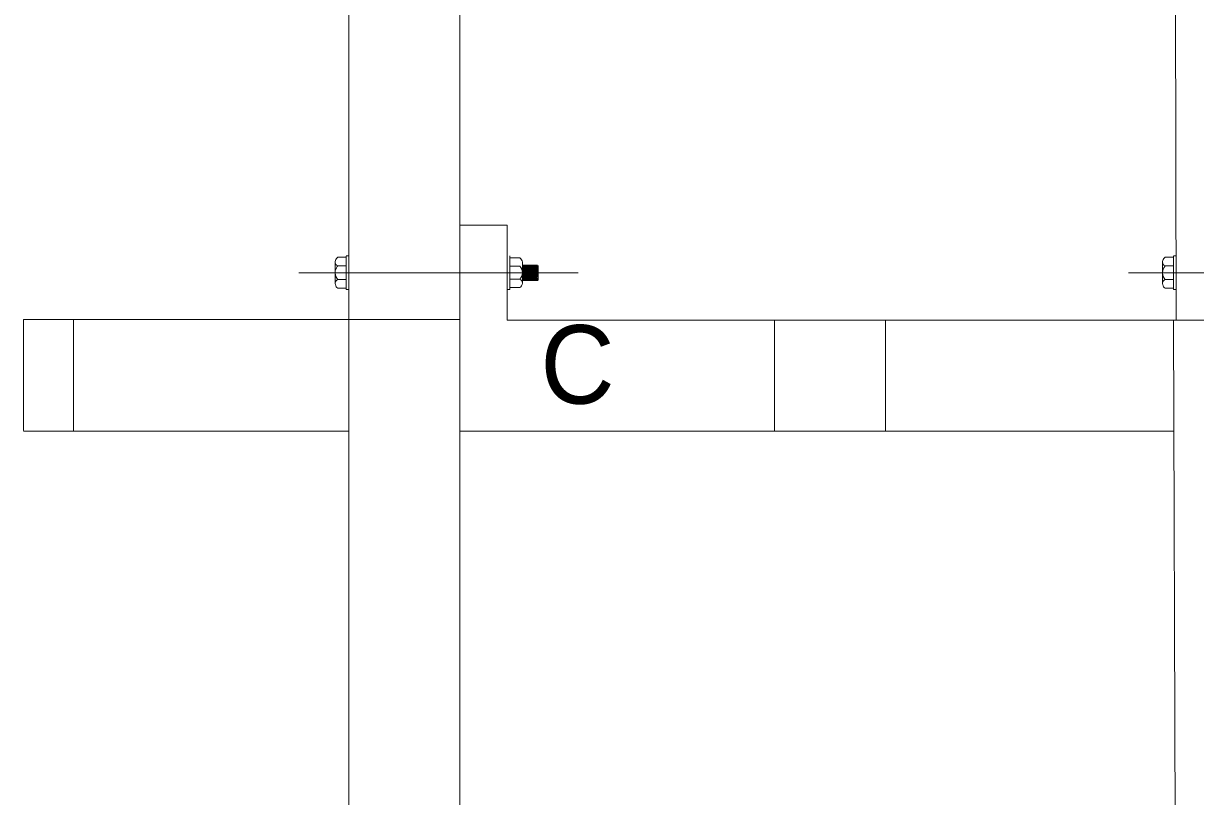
# Model space of a CAD drawing. Units: millimetres at full size, sheet at 1:30; details may follow other scales. Extents: x 300 to 12300, y 300 to 8610.
# Drawn here: x 1430 to 2169, y 3992 to 4480 of the extents above; entities that cross this region are included whole.
import ezdxf
from ezdxf.enums import TextEntityAlignment as Align

# ---------------------------------------------------------------- set-up
doc = ezdxf.new("R2010")
doc.units = ezdxf.units.MM
doc.header["$LTSCALE"] = 30
for name, color, linetype, lineweight in [('ボルト', 7, 'Continuous', 18), ('根太材A', 7, 'Continuous', 18), ('根太材C', 7, 'Continuous', 18)]:
    doc.layers.add(name, color=color, linetype=linetype, lineweight=lineweight)
doc.layers.add('文字', color=7, linetype='Continuous')
doc.styles.add('ＭＳ Ｐゴシック', font='')
doc.styles.get('ＭＳ Ｐゴシック').set_extended_font_data('MS PGothic')

msp = doc.modelspace()

# ---------------------------------------------------------------- linework, layer by layer
at = {"layer": 'ボルト'}
for p, q in [((1626.64, 4329.44), (1626.77, 4330.13)), ((1626.77, 4330.13), (1627.02, 4330.79)), ((1627.02, 4330.79), (1627.37, 4331.39)), ((1627.37, 4331.39), (1627.81, 4331.91)), ((1627.81, 4331.91), (1628.24, 4332.28)), ((1633.64, 4332.28), (1628.24, 4332.28)), ((1633.64, 4333.09), (1635.14, 4333.09)), ((1633.64, 4311.97), (1633.64, 4332.97)), ((1635.14, 4311.97), (1635.14, 4333.09)), ((1735.14, 4311.85), (1735.14, 4333.09)), ((1736.64, 4311.85), (1736.64, 4333.09)), ((1736.64, 4331.84), (1743.01, 4331.84)), ((2148.14, 4329.44), (2148.27, 4330.13)), ((2148.27, 4330.13), (2148.52, 4330.79)), ((2148.52, 4330.79), (2148.87, 4331.39)), ((2148.87, 4331.39), (2149.31, 4331.91)), ((2149.31, 4331.91), (2149.74, 4332.28)), ((2155.14, 4332.28), (2149.74, 4332.28)), ((2155.14, 4333.09), (2156.64, 4333.09)), ((2155.14, 4311.97), (2155.14, 4332.97)), ((2156.64, 4311.97), (2156.64, 4333.09)), ((1779.78, 4322.47), (1603.64, 4322.47)), ((1626.64, 4315.5), (1626.64, 4329.44)), ((1626.65, 4329.16), (1626.64, 4329.44)), ((1626.64, 4322.47), (1626.73, 4323.54)), ((1626.65, 4322.08), (1626.64, 4322.47)), ((1626.73, 4328.65), (1626.65, 4329.16)), ((1626.8, 4321.02), (1626.65, 4322.08)), ((1626.89, 4328.16), (1626.73, 4328.65)), ((1626.73, 4323.54), (1626.99, 4324.58)), ((1627.13, 4327.72), (1626.89, 4328.16)), ((1626.99, 4324.58), (1627.42, 4325.55)), ((1627.45, 4327.32), (1627.13, 4327.72)), ((1627.42, 4325.55), (1627.99, 4326.43)), ((1627.82, 4326.98), (1627.45, 4327.32)), ((1628.24, 4326.72), (1627.82, 4326.98)), ((1627.99, 4326.43), (1628.24, 4326.72)), ((1633.64, 4326.72), (1628.24, 4326.72)), ((1736.64, 4326.53), (1743.01, 4326.53)), ((1744.64, 4329.13), (1744.64, 4315.81)), ((1745.26, 4317.47), (1744.64, 4327.47)), ((1745.89, 4317.47), (1745.26, 4327.47)), ((1746.51, 4317.47), (1745.89, 4327.47)), ((1747.14, 4317.47), (1746.51, 4327.47)), ((1747.76, 4317.47), (1747.14, 4327.47)), ((1748.39, 4317.47), (1747.76, 4327.47)), ((1749.01, 4317.47), (1748.39, 4327.47)), ((1749.64, 4317.47), (1749.01, 4327.47)), ((1750.26, 4317.47), (1749.64, 4327.47)), ((1750.89, 4317.47), (1750.26, 4327.47)), ((1751.51, 4317.47), (1750.89, 4327.47)), ((1752.14, 4317.47), (1751.51, 4327.47)), ((1752.76, 4317.47), (1752.14, 4327.47)), ((1753.39, 4317.47), (1752.76, 4327.47)), ((1754.01, 4317.47), (1753.39, 4327.47)), ((1754.61, 4317.89), (1754.01, 4327.47)), ((1754.64, 4317.91), (1754.64, 4327.03)), ((2289.69, 4322.47), (2126.64, 4322.47)), ((2148.14, 4315.5), (2148.14, 4329.44)), ((2148.15, 4329.16), (2148.14, 4329.44)), ((2148.14, 4322.47), (2148.23, 4323.54)), ((2148.15, 4322.08), (2148.14, 4322.47)), ((2148.23, 4328.65), (2148.15, 4329.16)), ((2148.3, 4321.02), (2148.15, 4322.08)), ((2148.39, 4328.16), (2148.23, 4328.65)), ((2148.23, 4323.54), (2148.49, 4324.58)), ((2148.63, 4327.72), (2148.39, 4328.16)), ((2148.49, 4324.58), (2148.92, 4325.55)), ((2148.95, 4327.32), (2148.63, 4327.72)), ((2148.92, 4325.55), (2149.5, 4326.43)), ((2149.32, 4326.98), (2148.95, 4327.32)), ((2149.74, 4326.72), (2149.32, 4326.98)), ((2149.5, 4326.43), (2149.74, 4326.72)), ((2155.14, 4326.72), (2149.74, 4326.72)), ((1626.64, 4315.5), (1626.67, 4316.02)), ((1626.74, 4314.93), (1626.64, 4315.5)), ((1626.67, 4316.02), (1626.79, 4316.52)), ((1626.97, 4314.26), (1626.74, 4314.93)), ((1626.79, 4316.52), (1627, 4316.99)), ((1627.12, 4320), (1626.8, 4321.02)), ((1627, 4316.99), (1627.27, 4317.42)), ((1627.61, 4319.06), (1627.12, 4320)), ((1627.27, 4317.42), (1627.61, 4317.79)), ((1628.24, 4318.22), (1627.61, 4319.06)), ((1627.61, 4317.79), (1628.01, 4318.09)), ((1628.01, 4318.09), (1628.24, 4318.22)), ((1633.64, 4318.22), (1628.24, 4318.22)), ((1736.64, 4318.41), (1743.01, 4318.41)), ((1754.64, 4317.91), (1744.64, 4317.91)), ((1754.2, 4317.47), (1744.64, 4317.47)), ((1754.64, 4317.91), (1754.2, 4317.47)), ((2148.14, 4315.5), (2148.17, 4316.02)), ((2148.24, 4314.93), (2148.14, 4315.5)), ((2148.17, 4316.02), (2148.29, 4316.52)), ((2148.47, 4314.26), (2148.24, 4314.93)), ((2148.29, 4316.52), (2148.5, 4316.99)), ((2148.62, 4320), (2148.3, 4321.02)), ((2148.5, 4316.99), (2148.77, 4317.42)), ((2149.11, 4319.06), (2148.62, 4320)), ((2148.77, 4317.42), (2149.11, 4317.79)), ((2149.74, 4318.22), (2149.11, 4319.06)), ((2149.11, 4317.79), (2149.51, 4318.09)), ((2149.51, 4318.09), (2149.74, 4318.22)), ((2155.14, 4318.22), (2149.74, 4318.22)), ((1627.3, 4313.65), (1626.97, 4314.26)), ((1627.73, 4313.11), (1627.3, 4313.65)), ((1628.24, 4312.66), (1627.73, 4313.11)), ((1633.64, 4312.66), (1628.24, 4312.66)), ((1633.64, 4311.97), (1635.14, 4311.97)), ((1736.64, 4311.85), (1735.14, 4311.85)), ((1736.64, 4313.1), (1743.01, 4313.1)), ((2148.8, 4313.65), (2148.47, 4314.26)), ((2148.8, 4313.65), (2148.47, 4314.26)), ((2149.23, 4313.11), (2148.8, 4313.65)), ((2149.74, 4312.66), (2149.23, 4313.11)), ((2149.74, 4312.66), (2149.23, 4313.11)), ((2155.14, 4312.66), (2149.74, 4312.66)), ((2155.14, 4312.66), (2149.74, 4312.66)), ((2155.14, 4311.97), (2156.64, 4311.97))]:
    msp.add_line(p, q, dxfattribs=at)
for centre, radius, start, end in [((1740.8, 4328.67), 3.87, 6.77031, 55.0657), ((1738.75, 4322.47), 5.89, 0, 43.6028), ((1738.75, 4322.47), 5.89, 316.3972, 0), ((1741.8, 4315.84), 2.84, 359.30562, 64.70445), ((1740.8, 4316.26), 3.87, 304.9343, 353.23904)]:
    msp.add_arc(centre, radius, start, end, dxfattribs=at)
at = {"layer": '根太材A'}
for p, q in [((1635.29, 4292.47), (1635.29, 4822.47)), ((1705.29, 4292.47), (1705.29, 4822.47)), ((2156.79, 4292.47), (2155.29, 4822.47))]:
    msp.add_line(p, q, dxfattribs=at)
at = {"layer": '根太材C'}
for p, q in [((1705.14, 4292.47), (1705.14, 4352.47)), ((1705.14, 4352.47), (1735.14, 4352.47)), ((1735.14, 4352.47), (1735.14, 4292.47)), ((1705.14, 4292.98), (1430.14, 4293.06)), ((1430.14, 4293.06), (1430.14, 4223.06)), ((1461.64, 4293.06), (1461.64, 4223.06)), ((1635.14, 3762.47), (1635.14, 4292.47)), ((1705.14, 3762.47), (1705.14, 4292.47)), ((2226.64, 4292.47), (1735.14, 4292.47)), ((1903.57, 4222.47), (1903.57, 4292.47)), ((1973.57, 4222.47), (1973.57, 4292.47)), ((2156.64, 3762.47), (2155.14, 4292.47)), ((1635.14, 4222.47), (1430.14, 4222.47)), ((2155.14, 4222.47), (1705.14, 4222.47))]:
    msp.add_line(p, q, dxfattribs=at)

# ---------------------------------------------------------------- texts
at = {"layer": '文字', "style": 'ＭＳ Ｐゴシック'}
msp.add_text('C', height=49.49, dxfattribs=at).set_placement((1756, 4225.05), align=Align.BOTTOM_LEFT)

doc.saveas('drawing.dxf')
